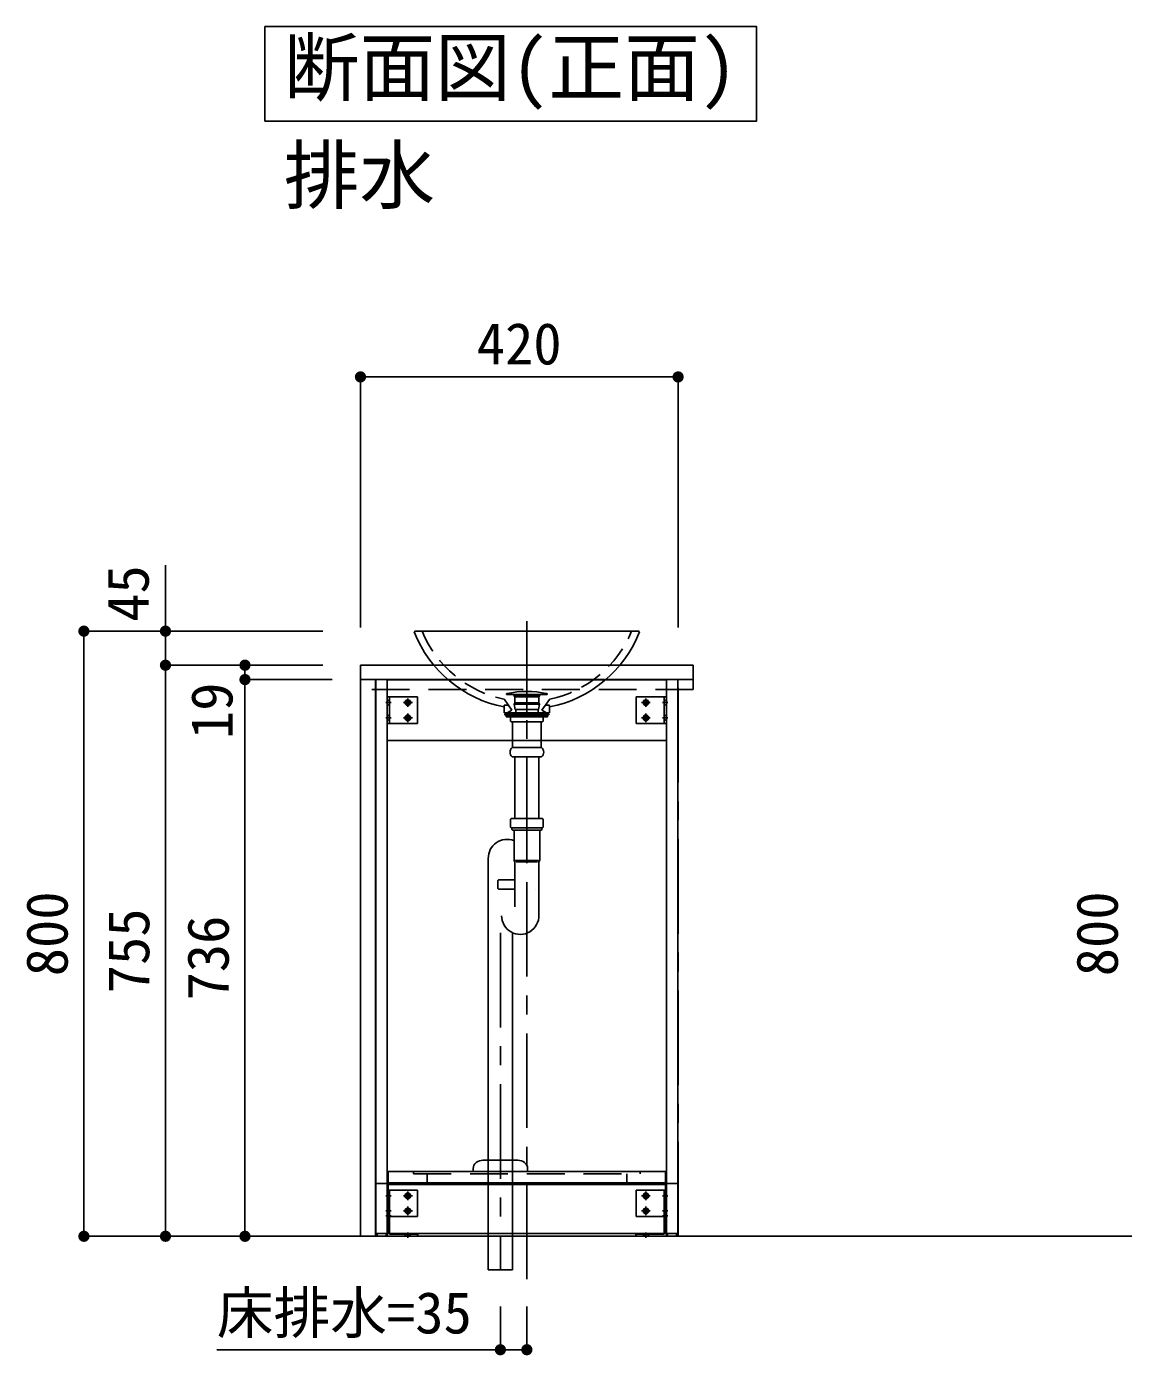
# Model space of a CAD drawing. Units: millimetres on the paper. Extents: x -205 to 195, y -144 to 136.
# Drawn here: x 72.1 to 130.1, y -30.1 to 40.2 of the extents above; entities that cross this region are included whole.
import ezdxf
from ezdxf.enums import TextEntityAlignment as Align

# ---------------------------------------------------------------- set-up
doc = ezdxf.new("R2010")
doc.units = ezdxf.units.MM
for name, pattern in [('CHAIN1', [8, 5, -1, 1, -1]), ('DASHED1', [1.8, 1.2, -0.6]), ('DASHED2', [3, 2, -1])]:
    doc.linetypes.add(name, pattern=pattern)
for name, color, linetype in [('0-0_①\u3000中', 7, 'Continuous'), ('0-1_①\u3000細', 4, 'Continuous'), ('0-2_①\u3000太', 6, 'Continuous')]:
    doc.layers.add(name, color=color, linetype=linetype)
doc.styles.add('ＭＳ ゴシック', font='')
doc.styles.get('ＭＳ ゴシック').set_extended_font_data('MS Gothic')

msp = doc.modelspace()

# ---------------------------------------------------------------- hatches: boundary and pattern name
at = {"layer": '0-1_①\u3000細'}
for points in [[(90.087, 21.642, 1), (89.487, 21.642, 1)], [(106.887, 21.642, 1), (106.287, 21.642, 1)], [(75.458, 8.198, 1), (74.858, 8.198, 1)], [(79.774, 8.198, 1), (79.174, 8.198, 1)], [(79.774, 6.398, 1), (79.174, 6.398, 1)], [(79.774, 6.398, 1), (79.174, 6.398, 1)], [(83.978, 6.398, 1), (83.378, 6.398, 1)], [(83.978, 5.638, 1), (83.378, 5.638, 1)], [(83.978, 5.638, 1), (83.378, 5.638, 1)], [(75.458, -23.802, 1), (74.858, -23.802, 1)], [(79.774, -23.802, 1), (79.174, -23.802, 1)], [(83.978, -23.802, 1), (83.378, -23.802, 1)]]:
    msp.add_hatch(color=132, dxfattribs=at).paths.add_polyline_path(points)
at = {"layer": '0-2_①\u3000太'}
for points in [[(97.487, -29.802, 1), (96.887, -29.802, 1)], [(98.887, -29.802, 1), (98.287, -29.802, 1)]]:
    msp.add_hatch(color=212, dxfattribs=at).paths.add_polyline_path(points)

# ---------------------------------------------------------------- linework, layer by layer
at = {"layer": '0-0_①\u3000中'}
for p, q in [((89.787, 6.398), (107.387, 6.398)), ((89.787, 5.638), (89.787, 6.398)), ((107.387, 6.398), (107.387, 5.638)), ((89.787, 5.638), (107.387, 5.638)), ((91.207, -21.002), (90.607, -21.002)), ((105.927, -20.982), (91.247, -20.982)), ((91.247, -20.982), (91.247, -23.662)), ((105.927, -23.662), (105.927, -20.982)), ((106.567, -21.002), (105.967, -21.002)), ((91.247, -23.662), (105.927, -23.662))]:
    msp.add_line(p, q, dxfattribs=at)
for points in [[(90.587, 5.638), (89.787, 5.638), (89.787, -23.802), (90.587, -23.802)], [(91.207, -23.662), (90.607, -23.662), (90.607, 5.638), (91.207, 5.638)], [(106.567, -23.662), (105.967, -23.662), (105.967, 5.638), (106.567, 5.638)], [(91.207, 5.618), (91.207, 2.418), (105.967, 2.418), (105.967, 5.618)], [(91.207, -21.062), (91.207, -23.662), (105.967, -23.662), (105.967, -21.062)], [(91.247, -20.982), (105.927, -20.982), (105.927, -20.382), (91.247, -20.382)], [(90.667, -23.662), (90.667, -23.802), (91.147, -23.802), (91.147, -23.662)], [(92.347, -23.662), (92.347, -23.802), (92.827, -23.802), (92.827, -23.662)], [(104.347, -23.662), (104.347, -23.802), (104.827, -23.802), (104.827, -23.662)], [(106.027, -23.662), (106.027, -23.802), (106.507, -23.802), (106.507, -23.662)]]:
    msp.add_lwpolyline(points, close=True, dxfattribs=at)
at = {"layer": '0-1_①\u3000細'}
for p, q in [((89.787, 8.398), (89.787, 21.642)), ((106.587, 21.642), (89.787, 21.642)), ((106.587, 8.398), (106.587, 21.642)), ((79.474, 11.691), (79.474, 6.398)), ((87.414, 8.198), (75.158, 8.198)), ((75.158, 8.198), (75.158, -23.802)), ((87.787, 8.198), (79.474, 8.198)), ((87.787, 6.398), (79.474, 6.398)), ((79.474, 6.398), (79.474, -23.802)), ((87.787, 6.398), (79.474, 6.398)), ((87.787, 6.398), (83.678, 6.398)), ((83.678, 2.489), (83.678, 6.398)), ((88.287, 5.638), (83.678, 5.638)), ((83.678, -23.802), (83.678, 5.638)), ((87.787, 5.638), (83.678, 5.638)), ((91.207, 4.718), (92.807, 4.718)), ((91.207, 3.318), (91.207, 4.718)), ((91.327, 3.318), (91.327, 4.718)), ((92.807, 4.718), (92.807, 3.318)), ((104.367, 4.718), (105.967, 4.718)), ((104.367, 3.318), (104.367, 4.718)), ((105.847, 4.718), (105.847, 3.318)), ((105.967, 4.718), (105.967, 3.318)), ((92.807, 3.318), (91.207, 3.318)), ((105.967, 3.318), (104.367, 3.318)), ((91.207, -21.362), (92.807, -21.362)), ((91.207, -22.762), (91.207, -21.362)), ((91.327, -22.762), (91.327, -21.362)), ((92.807, -21.362), (92.807, -22.762)), ((104.367, -21.362), (105.967, -21.362)), ((104.367, -22.762), (104.367, -21.362)), ((105.847, -21.362), (105.847, -22.762)), ((105.967, -21.362), (105.967, -22.762)), ((91.207, -22.202), (91.327, -22.202)), ((91.207, -23.802), (91.207, -22.202)), ((91.327, -22.202), (91.327, -23.682)), ((105.847, -23.682), (105.847, -22.202)), ((105.847, -22.202), (105.967, -22.202)), ((105.967, -22.202), (105.967, -23.802)), ((92.807, -22.762), (91.207, -22.762)), ((105.967, -22.762), (104.367, -22.762)), ((87.424, -23.802), (75.158, -23.802)), ((175.065, -23.802), (75.697, -23.802)), ((87.787, -23.802), (79.474, -23.802)), ((88.287, -23.802), (83.678, -23.802)), ((92.807, -23.802), (91.207, -23.802)), ((91.327, -23.682), (92.807, -23.682)), ((92.807, -23.682), (92.807, -23.802)), ((104.367, -23.682), (105.847, -23.682)), ((104.367, -23.802), (104.367, -23.682)), ((105.967, -23.802), (104.367, -23.802))]:
    msp.add_line(p, q, dxfattribs=at)
at = {"layer": '0-1_①\u3000細', "linetype": 'CHAIN1'}
for p, q in [((98.587, 6.398), (98.587, 6.798)), ((91.127, 4.418), (91.407, 4.418)), ((92.061, 4.418), (92.53, 4.418)), ((92.287, 4.192), (92.287, 4.645)), ((105.114, 4.418), (104.645, 4.418)), ((104.887, 4.645), (104.887, 4.192)), ((106.047, 4.418), (105.767, 4.418)), ((91.127, 3.618), (91.407, 3.618)), ((92.061, 3.618), (92.53, 3.618)), ((92.287, 3.392), (92.287, 3.845)), ((105.114, 3.618), (104.645, 3.618)), ((104.887, 3.845), (104.887, 3.392)), ((106.047, 3.618), (105.767, 3.618)), ((91.127, -21.662), (91.407, -21.662)), ((92.061, -21.662), (92.53, -21.662)), ((92.287, -21.888), (92.287, -21.435)), ((105.114, -21.662), (104.645, -21.662)), ((104.887, -21.435), (104.887, -21.888)), ((106.047, -21.662), (105.767, -21.662)), ((91.127, -22.462), (91.407, -22.462)), ((92.061, -22.462), (92.53, -22.462)), ((92.287, -22.688), (92.287, -22.235)), ((105.114, -22.462), (104.645, -22.462)), ((104.887, -22.235), (104.887, -22.688)), ((106.047, -22.462), (105.767, -22.462)), ((91.127, -22.722), (91.407, -22.722)), ((106.047, -22.722), (105.767, -22.722)), ((92.287, -23.882), (92.287, -23.602)), ((104.887, -23.882), (104.887, -23.602))]:
    msp.add_line(p, q, dxfattribs=at)
at = {"layer": '0-1_①\u3000細', "linetype": 'DASHED2'}
for p, q in [((107.387, 5.638), (107.387, 5.118)), ((91.207, 4.508), (91.327, 4.568)), ((91.207, 4.328), (91.327, 4.268)), ((105.847, 4.568), (105.967, 4.508)), ((105.967, 4.328), (105.847, 4.269)), ((91.207, 3.708), (91.327, 3.768)), ((91.327, 3.468), (91.207, 3.528)), ((105.967, 3.708), (105.847, 3.768)), ((105.967, 3.528), (105.847, 3.468)), ((91.207, -21.572), (91.327, -21.512)), ((91.207, -21.752), (91.327, -21.812)), ((105.847, -21.512), (105.967, -21.572)), ((105.967, -21.752), (105.847, -21.811)), ((91.207, -22.372), (91.327, -22.312)), ((105.967, -22.372), (105.847, -22.312)), ((91.327, -22.612), (91.207, -22.552)), ((91.327, -22.572), (91.207, -22.632)), ((91.327, -22.872), (91.207, -22.812)), ((105.967, -22.552), (105.847, -22.612)), ((105.847, -22.572), (105.967, -22.632)), ((105.847, -22.872), (105.967, -22.812)), ((92.137, -23.682), (92.197, -23.802)), ((92.437, -23.682), (92.377, -23.802)), ((104.737, -23.682), (104.797, -23.802)), ((105.037, -23.682), (104.977, -23.802))]:
    msp.add_line(p, q, dxfattribs=at)
at = {"layer": '0-1_①\u3000細'}
msp.add_lwpolyline([(84.734, 40.169), (110.734, 40.169), (110.734, 35.169), (84.734, 35.169)], close=True, dxfattribs=at)
at = {"layer": '0-1_①\u3000細', "linetype": 'DASHED2'}
for points in [[(107.387, 5.118), (89.787, 5.118), (89.787, 5.638)], [(103.867, -20.494), (103.867, -20.982), (93.307, -20.982), (93.307, -20.494)]]:
    msp.add_lwpolyline(points, dxfattribs=at)
at = {"layer": '0-1_①\u3000細', "linetype": 'CHAIN1'}
msp.add_lwpolyline([(90.587, 5.638), (90.587, -23.802), (106.587, -23.802), (106.587, 5.638)], close=True, dxfattribs=at)
at = {"layer": '0-1_①\u3000細', "linetype": 'DASHED2'}
msp.add_lwpolyline([(104.587, -20.382), (92.587, -20.382), (92.587, -20.494), (104.587, -20.494)], close=True, dxfattribs=at)
at = {"layer": '0-1_①\u3000細'}
for centre, radius in [((92.287, 4.418), 0.15), ((92.287, 4.418), 0.09), ((104.887, 4.418), 0.15), ((104.887, 4.418), 0.09), ((92.287, 3.618), 0.15), ((92.287, 3.618), 0.09), ((104.887, 3.618), 0.15), ((104.887, 3.618), 0.09), ((92.287, -21.662), 0.15), ((92.287, -21.662), 0.09), ((104.887, -21.662), 0.15), ((104.887, -21.662), 0.09), ((92.287, -22.462), 0.15), ((92.287, -22.462), 0.09), ((104.887, -22.462), 0.15), ((104.887, -22.462), 0.09)]:
    msp.add_circle(centre, radius, dxfattribs=at)
at = {"layer": '0-2_①\u3000太', "linetype": 'CHAIN1'}
for p, q in [((98.587, -3.504), (98.587, 8.73)), ((98.587, 5.012), (98.587, 3.835)), ((98.587, -26.071), (98.587, -1.715)), ((97.187, -7.755), (97.187, -25.574))]:
    msp.add_line(p, q, dxfattribs=at)
at = {"layer": '0-2_①\u3000太'}
for p, q in [((92.657, 8.198), (92.628, 8.169)), ((97.507, 4.852), (97.507, 4.873)), ((99.667, 4.852), (97.507, 4.852)), ((97.897, 4.852), (97.897, 4.812)), ((97.897, 4.812), (99.277, 4.812)), ((97.947, 4.412), (97.911, 4.345)), ((97.911, 4.345), (97.911, 4.337)), ((97.911, 4.337), (99.263, 4.337)), ((97.971, 4.052), (97.911, 4.337)), ((97.947, 4.726), (99.227, 4.726)), ((97.947, 4.412), (99.227, 4.412)), ((98.077, 4.812), (99.098, 4.812)), ((98.077, 4.412), (99.098, 4.412)), ((99.204, 4.052), (99.263, 4.337)), ((99.227, 4.412), (99.263, 4.345)), ((99.263, 4.345), (99.263, 4.337)), ((99.667, 4.852), (99.667, 4.873)), ((97.387, 4.19), (97.387, 3.878)), ((97.387, 3.878), (99.63, 3.878)), ((97.545, 3.878), (97.427, 3.808)), ((97.427, 3.808), (98.587, 3.808)), ((97.487, 3.688), (97.487, 3.748)), ((97.487, 3.748), (98.587, 3.748)), ((97.507, 3.768), (98.587, 3.768)), ((97.507, 3.748), (97.507, 3.768)), ((98.587, 3.748), (97.507, 3.748)), ((97.717, 3.668), (97.507, 3.668)), ((97.717, 3.442), (97.717, 3.668)), ((97.717, 3.668), (98.054, 3.668)), ((97.971, 4.052), (99.204, 4.052)), ((97.997, 4.052), (97.997, 3.872)), ((98.037, 3.852), (98.017, 3.852)), ((98.037, 3.852), (99.147, 3.852)), ((98.054, 3.668), (98.253, 3.668)), ((98.253, 3.668), (98.587, 3.668)), ((98.587, 3.808), (99.747, 3.808)), ((98.587, 3.768), (99.747, 3.768)), ((98.587, 3.748), (99.687, 3.748)), ((99.12, 3.668), (99.457, 3.668)), ((99.137, 3.852), (99.157, 3.852)), ((99.177, 4.052), (99.177, 3.872)), ((99.747, 3.808), (99.629, 3.878)), ((99.787, 3.878), (99.63, 3.878)), ((99.687, 3.748), (99.687, 3.688)), ((99.747, 3.768), (99.747, 3.808)), ((99.787, 4.19), (99.787, 3.878)), ((97.777, 3.408), (97.717, 3.442)), ((97.777, 3.408), (97.822, 3.408)), ((97.822, 3.408), (97.95, 3.408)), ((97.827, 3.408), (97.827, 2.157)), ((98.587, 3.408), (98.715, 3.408)), ((98.715, 3.408), (99.225, 3.408)), ((99.23, 3.408), (99.358, 3.408)), ((99.347, 2.157), (99.347, 3.408)), ((99.353, 3.408), (99.397, 3.408)), ((97.827, 2.157), (97.827, 2.037)), ((99.347, 2.037), (99.347, 2.157)), ((98.587, 2.037), (97.806, 2.037)), ((98.356, 1.557), (97.806, 1.557)), ((97.952, 1.557), (97.952, -1.715)), ((98.587, 1.557), (98.356, 1.557)), ((99.369, 2.037), (98.587, 2.037)), ((98.818, 1.557), (98.587, 1.557)), ((99.369, 1.557), (98.818, 1.557)), ((99.222, -1.715), (99.222, 1.557)), ((97.727, -2.162), (97.727, -1.748)), ((97.727, -2.162), (97.727, -1.748)), ((99.418, -1.715), (97.756, -1.715)), ((99.418, -1.715), (97.756, -1.715)), ((99.447, -1.748), (99.447, -2.162)), ((99.447, -1.748), (99.447, -2.162)), ((97.757, -2.195), (99.418, -2.195)), ((97.757, -2.195), (99.418, -2.195)), ((97.787, -2.29), (97.787, -2.195)), ((97.787, -2.29), (97.787, -2.195)), ((97.907, -3.911), (97.907, -2.322)), ((98.587, -2.322), (99.355, -2.322)), ((98.587, -2.322), (99.355, -2.322)), ((99.267, -2.322), (99.267, -3.911)), ((99.355, -2.322), (99.387, -2.29)), ((99.355, -2.322), (99.387, -2.29)), ((99.387, -2.195), (99.387, -2.29)), ((99.387, -2.195), (99.387, -2.29)), ((99.418, -2.195), (99.417, -2.195)), ((99.418, -2.195), (99.417, -2.195)), ((99.418, -2.195), (99.417, -2.195)), ((99.418, -2.195), (99.417, -2.195)), ((96.547, -3.83), (96.547, -22.814)), ((97.916, -3.943), (97.946, -3.995)), ((97.951, -6.38), (97.951, -4.015)), ((97.974, -3.928), (98.587, -3.928)), ((98.587, -4.004), (98.019, -4.004)), ((98.587, -3.928), (99.201, -3.928)), ((99.156, -4.004), (98.587, -4.004)), ((99.223, -4.015), (99.223, -4.685)), ((99.229, -3.995), (99.259, -3.943)), ((99.223, -4.685), (99.223, -6.82)), ((97.051, -5.408), (97.051, -4.995)), ((97.951, -4.961), (97.08, -4.961)), ((97.081, -5.441), (97.951, -5.441)), ((99.029, -5.441), (99.03, -5.441)), ((97.827, -7.749), (97.827, -23.403)), ((95.747, -20.382), (95.747, -20.221)), ((96.267, -19.782), (98.108, -19.782)), ((96.547, -22.814), (96.547, -25.574)), ((96.551, -23.797), (97.823, -23.797)), ((97.827, -23.403), (97.827, -25.574)), ((97.827, -25.574), (96.547, -25.574)), ((97.187, -27.516), (97.187, -29.802)), ((98.587, -27.516), (98.587, -29.802)), ((82.189, -29.802), (98.587, -29.802))]:
    msp.add_line(p, q, dxfattribs=at)
at = {"layer": '0-2_①\u3000太', "linetype": 'DASHED1'}
for p, q in [((97.387, 4.278), (97.611, 4.278)), ((97.387, 4.278), (97.387, 4.19)), ((97.396, 4.585), (97.787, 4.027)), ((99.778, 4.585), (99.387, 4.027)), ((99.787, 4.278), (99.563, 4.278)), ((99.787, 4.278), (99.787, 4.19)), ((97.787, 4.018), (97.545, 3.878)), ((97.787, 4.027), (97.787, 4.018)), ((99.387, 4.027), (99.387, 4.018)), ((99.387, 4.018), (99.63, 3.878))]:
    msp.add_line(p, q, dxfattribs=at)
at = {"layer": '0-2_①\u3000太'}
for points in [[(92.657, 8.198), (104.517, 8.198), (104.546, 8.169)], [(97.897, 4.852), (97.897, 4.812), (97.947, 4.726), (97.947, 4.412)], [(99.277, 4.852), (99.277, 4.812), (99.227, 4.726), (99.227, 4.412)], [(97.427, 3.808), (97.427, 3.768), (98.587, 3.768)], [(98.587, 3.768), (99.667, 3.768), (99.667, 3.748), (98.587, 3.748)], [(98.587, 3.668), (98.921, 3.668), (99.12, 3.668)], [(99.667, 3.668), (99.457, 3.668), (99.457, 3.442), (99.397, 3.408)], [(97.95, 3.408), (98.46, 3.408), (98.587, 3.408)], [(97.787, -2.29), (97.819, -2.322), (98.587, -2.322)], [(97.787, -2.29), (97.819, -2.322), (98.587, -2.322)], [(98.627, -20.221), (98.627, -20.382), (95.747, -20.382)]]:
    msp.add_lwpolyline(points, dxfattribs=at)
for centre, radius, start, end in [((98.599, 10.475), 6.4, 201.11321, 259.08934), ((98.576, 10.475), 6.4, 280.91066, 338.88679), ((98.587, 0.212), 4.8, 77.18773, 102.81227), ((97.527, 4.873), 0.02, 102.81227, 180), ((99.647, 4.873), 0.02, 0, 77.18773), ((97.507, 3.688), 0.02, 180, 270), ((98.017, 3.872), 0.02, 180, 270), ((99.157, 3.872), 0.02, 270, 360), ((99.667, 3.688), 0.02, 270, 360), ((98.017, 1.797), 0.32, 131.40962, 228.59038), ((99.157, 1.797), 0.32, 311.40962, 48.59038), ((97.997, -1.955), 0.34, 135.09913, 142.57199), ((97.997, -1.955), 0.34, 135.09913, 142.57199), ((99.177, -1.955), 0.34, 37.42801, 44.90087), ((99.177, -1.955), 0.34, 37.42801, 44.90087), ((97.997, -1.955), 0.34, 217.42801, 224.90087), ((97.997, -1.955), 0.34, 217.42801, 224.90087), ((99.177, -1.955), 0.34, 315.09913, 322.57199), ((99.177, -1.955), 0.34, 315.09913, 322.57199), ((97.534, -3.799), 0.988, 67.80641, 181.74708), ((97.971, -3.911), 0.064, 180, 210), ((97.911, -4.015), 0.04, 0, 30), ((99.263, -4.015), 0.04, 150, 180), ((99.203, -3.911), 0.064, 330, 0), ((97.321, -5.201), 0.34, 135.09913, 142.57199), ((97.321, -5.201), 0.34, 217.42801, 224.90087), ((98.236, -6.85), 0.988, 180, 1.74708), ((96.147, -20.221), 0.4, 126.73224, 180), ((96.267, -20.382), 0.6, 90, 126.73224), ((98.108, -20.382), 0.6, 53.26776, 90), ((98.227, -20.221), 0.4, 0, 53.26776)]:
    msp.add_arc(centre, radius, start, end, dxfattribs=at)
at = {"layer": '0-2_①\u3000太', "linetype": 'DASHED1'}
for centre, radius, start, end in [((98.599, 10.475), 6, 202.29695, 258.20108), ((98.576, 10.475), 6, 281.79892, 337.70305), ((97.364, 4.562), 0.04, 35, 78.20108), ((99.811, 4.562), 0.04, 101.79892, 145)]:
    msp.add_arc(centre, radius, start, end, dxfattribs=at)

# ---------------------------------------------------------------- texts
at = {"layer": '0-1_①\u3000細', "style": 'ＭＳ ゴシック'}
for s, height, p in [('断面図(正面)', 2.933, (85.734, 35.669)), ('排水', 2.933, (85.734, 29.967)), ('420', 2.199, (95.937, 21.642))]:
    msp.add_text(s, height=height, dxfattribs=at).set_placement(p, align=Align.BOTTOM_LEFT)
for s, p in [('45', (79.248, 8.691)), ('19', (83.678, 2.489)), ('800', (74.958, -10.052)), ('800', (130.502, -10.052)), ('755', (79.274, -10.952)), ('736', (83.478, -11.332))]:
    msp.add_text(s, height=2.199, rotation=90, dxfattribs=at).set_placement(p, align=Align.BOTTOM_LEFT)
at = {"layer": '0-2_①\u3000太', "style": 'ＭＳ ゴシック'}
msp.add_text('床排水=35', height=2.199, dxfattribs=at).set_placement((82.189, -29.602), align=Align.BOTTOM_LEFT)

doc.saveas('drawing.dxf')
